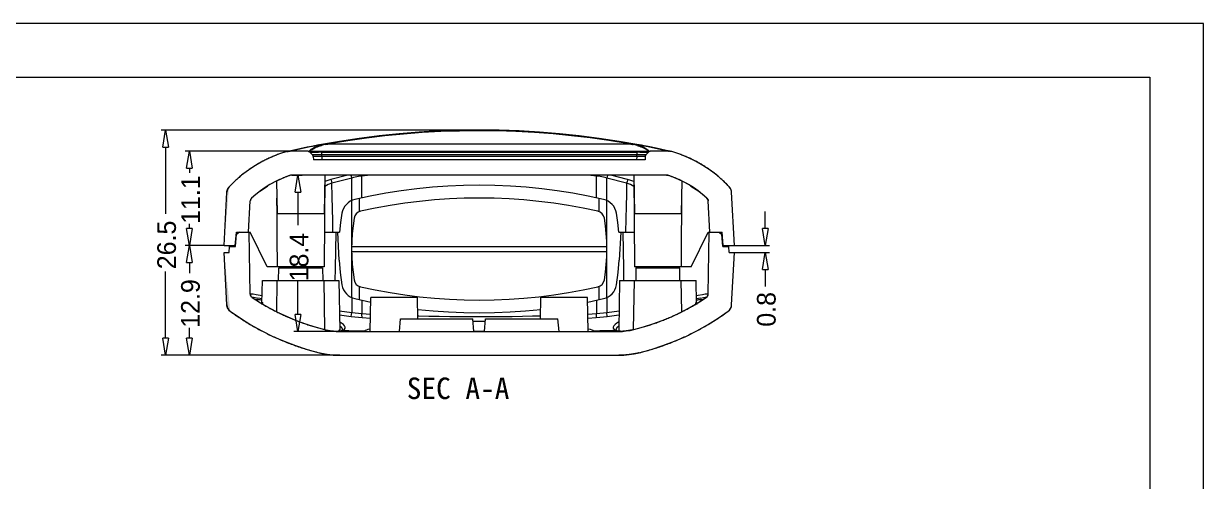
# Model space of a CAD drawing. Header units: millimetres. Extents: x 0 to 260, y 22 to 203.
# Drawn here: x 161.1 to 259.9, y 164.4 to 202.8 of the extents above; entities that cross this region are included whole.
import ezdxf

# ---------------------------------------------------------------- set-up
doc = ezdxf.new("R2010")
doc.units = ezdxf.units.MM

msp = doc.modelspace()

# ---------------------------------------------------------------- hatches: boundary and pattern name
h = msp.add_hatch(color=7)
h.dxf.hatch_style = 2
h.paths.add_polyline_path([(178.341232, 189.106281), (178.331001, 189.094992), (178.320418, 189.083703), (178.31054, 189.071709), (178.301015, 189.059714), (178.29149, 189.047367), (178.282318, 189.03502), (178.273498, 189.02232), (178.264679, 189.009267), (178.256212, 188.996214), (178.248098, 188.982456), (178.240337, 188.96905), (178.232576, 188.955292), (178.225521, 188.941181), (178.218465, 188.92707), (178.212115, 188.912959), (178.205412, 188.898495), (178.199768, 188.884031), (178.193771, 188.869214), (178.188479, 188.854398), (178.18354, 188.839581), (178.178601, 188.824764), (178.174368, 188.809595), (178.170487, 188.794425), (178.166607, 188.779256), (178.163432, 188.763734), (178.160257, 188.748564), (178.157434, 188.733395), (178.155671, 188.717873), (178.153554, 188.702703), (178.15179, 188.687534), (178.150379, 188.672011), (178.149673, 188.656842), (177.915076, 184.185384)])
h = msp.add_hatch(color=7)
h.dxf.hatch_style = 2
h.paths.add_polyline_path([(178.436658, 178.686425), (178.421489, 178.698066), (178.406319, 178.709708), (178.391503, 178.722408), (178.376686, 178.735461), (178.362575, 178.748514), (178.348464, 178.762625), (178.335058, 178.776736), (178.321653, 178.791552), (178.308953, 178.806369), (178.296253, 178.821891), (178.283905, 178.838119), (178.272264, 178.854347), (178.261327, 178.870575), (178.250744, 178.887508), (178.240161, 178.905147), (178.230283, 178.922433), (178.221111, 178.940425), (178.211939, 178.958416), (178.203825, 178.976408), (178.196064, 178.995105), (178.189008, 179.013803), (178.182305, 179.0325), (178.176308, 179.05155), (178.170311, 179.0706), (178.165372, 179.08965), (178.161139, 179.109053), (178.156905, 179.128103), (178.153378, 179.147505), (178.150555, 179.166555), (178.148439, 179.185958), (178.146675, 179.205008), (178.145616, 179.224058), (177.9149, 183.615789)])
h = msp.add_hatch(color=7)
edge = h.paths.add_edge_path()
edge.add_arc((181.088594, 179.356314), 0.127001, 0, 360)
h = msp.add_hatch(color=7)
edge = h.paths.add_edge_path()
edge.add_arc((217.449153, 179.356173), 0.127001, 0, 360)

# ---------------------------------------------------------------- linework, layer by layer
at = {"color": 7, "lineweight": 0}
for points in [[(0.128058, 22.287794), (259.869517, 22.287794), (259.869517, 202.784781), (0.128058, 202.784781)], [(4.604456, 198.308031), (255.392767, 198.308031), (255.392767, 26.763839), (4.604456, 26.763839)]]:
    msp.add_lwpolyline(points, close=True, dxfattribs=at)
at = {"color": 3, "lineweight": 0, "true_color": 0x00ff00}
for points in [[(199.268786, 193.8655), (172.663344, 193.8655)], [(172.781877, 192.442006), (173.018944, 193.865465)], [(173.018909, 193.8655), (173.256328, 192.442042)], [(172.781877, 192.442006), (173.256363, 192.442006)], [(173.018909, 192.442006), (173.018909, 186.85577)], [(183.353146, 192.086124), (174.656468, 192.086124)], [(174.77486, 190.662419), (175.011927, 192.08623)], [(175.011891, 192.086124), (175.249311, 190.662313)], [(174.77486, 190.662419), (175.249346, 190.662419)], [(175.011891, 190.662419), (175.011891, 190.270836)], [(183.596386, 190.093141), (184.457164, 190.093141)], [(183.864391, 188.669436), (184.101811, 190.093247)], [(184.101775, 190.093141), (184.338842, 188.66933)], [(183.864391, 188.669436), (184.338877, 188.669436)], [(184.101775, 188.669436), (184.101775, 185.902247)], [(223.205322, 185.608842), (223.205322, 187.0323)], [(175.011891, 185.608842), (175.011891, 186.000425)], [(175.24924, 185.608842), (174.774754, 185.608842)], [(175.011891, 184.185313), (174.774825, 185.608771)], [(175.24924, 185.608842), (175.011821, 184.185384)], [(223.442706, 185.608842), (222.967867, 185.608842)], [(223.205322, 184.185313), (222.967903, 185.608771)], [(223.442706, 185.608842), (223.205287, 184.185384)], [(177.915076, 184.185313), (174.656468, 184.185313)], [(177.915076, 184.185313), (174.656468, 184.185313)], [(174.77486, 182.761643), (175.011927, 184.185454)], [(175.011891, 184.185313), (175.249311, 182.761502)], [(220.62253, 184.185313), (223.560816, 184.185313)], [(174.77486, 182.761643), (175.249346, 182.761643)], [(175.011891, 182.761643), (175.011891, 181.888165)], [(220.62253, 183.615824), (223.560816, 183.615824)], [(222.967973, 182.192154), (223.205393, 183.615965)], [(223.205322, 183.615824), (223.442742, 182.192013)], [(173.018909, 176.426777), (173.018909, 182.013013)], [(222.967973, 182.192154), (223.442812, 182.192154)], [(223.205322, 182.192154), (223.205322, 180.768696)], [(184.101775, 178.41976), (184.101775, 181.186949)], [(184.338807, 178.41976), (183.864321, 178.41976)], [(184.101775, 176.99609), (183.864356, 178.419901)], [(184.338807, 178.41976), (184.10174, 176.995949)], [(175.011891, 176.426777), (175.011891, 177.300255)], [(187.619569, 176.99609), (183.746069, 176.99609)], [(173.256258, 176.426777), (172.781771, 176.426777)], [(173.018909, 175.003107), (172.781842, 176.426918)], [(173.256258, 176.426777), (173.018838, 175.002966)], [(175.24924, 176.426777), (174.774754, 176.426777)], [(175.011891, 175.003107), (174.774825, 176.426918)], [(175.24924, 176.426777), (175.011821, 175.002966)], [(187.593358, 175.003107), (172.66345, 175.003107)], [(187.593358, 175.003107), (174.656291, 175.003107)]]:
    msp.add_lwpolyline(points, dxfattribs=at)
at = {"color": 7, "lineweight": 0}
for points in [[(212.630949, 192.631483), (210.972421, 192.920706), (209.309205, 193.171366), (207.64197, 193.383462), (205.971387, 193.556996), (204.298125, 193.691966), (202.622853, 193.788374), (200.946243, 193.846218), (199.268962, 193.8655), (197.591681, 193.846218), (195.915071, 193.788374), (194.239799, 193.691966), (192.566537, 193.556996), (190.895954, 193.383462), (189.228719, 193.171366), (187.565503, 192.920706), (185.906974, 192.631483)], [(211.661163, 192.739821), (210.111739, 192.9908), (208.558528, 193.208086), (207.002079, 193.391681), (205.442937, 193.541586), (203.881649, 193.657802), (202.318763, 193.740331), (200.754825, 193.789172), (199.190381, 193.804328), (197.625978, 193.785799), (196.062164, 193.733587), (194.499484, 193.647691), (192.938486, 193.528114), (191.379716, 193.374857), (189.823721, 193.187919), (188.271048, 192.967304), (186.722244, 192.71301)], [(183.353146, 192.086124), (183.374312, 192.091416), (183.436754, 192.10588), (183.552112, 192.132338), (183.737321, 192.174319), (184.00649, 192.234996), (184.355034, 192.311902), (184.743443, 192.396216), (185.131498, 192.477707), (185.506501, 192.55426), (185.837407, 192.618466)], [(185.614839, 192.575497), (185.479725, 192.549039), (185.219728, 192.496475)], [(185.837407, 192.618395), (185.614804, 192.575356)], [(185.622424, 192.420981), (185.743779, 192.472134), (185.858079, 192.515525), (185.96356, 192.551156), (186.059868, 192.580436)], [(185.638616, 192.495558), (185.753269, 192.544241), (185.861925, 192.585164), (185.963878, 192.619383), (186.059127, 192.647252), (186.149086, 192.670889), (186.235869, 192.690644), (186.321594, 192.707577)], [(185.837407, 192.618572), (185.863159, 192.623511)], [(185.86323, 192.623369), (185.885102, 192.627603)], [(185.885279, 192.627532), (185.907151, 192.631413)], [(186.148486, 192.604425), (186.059939, 192.580436)], [(186.332812, 192.645277), (186.148662, 192.604355)], [(186.321453, 192.707436), (186.341209, 192.703556), (186.362375, 192.685564), (186.3846, 192.65452)], [(186.384494, 192.654555), (186.332989, 192.645383)], [(186.384494, 192.654555), (186.584519, 192.688422)], [(186.584661, 192.688492), (186.672149, 192.703662)], [(186.660437, 192.767902), (186.679487, 192.763669), (186.700301, 192.745325), (186.722173, 192.712869)], [(186.672149, 192.703838), (186.721891, 192.71301)], [(186.72175, 192.71294), (211.816244, 192.71294)], [(211.815856, 192.71294), (211.66134, 192.739751)], [(211.877522, 192.767726), (211.858472, 192.763493), (211.838011, 192.745148), (211.816139, 192.713046)], [(211.816174, 192.71294), (211.88426, 192.700593), (211.953052, 192.688598)], [(211.952946, 192.688669), (212.086649, 192.665738)], [(212.086613, 192.665773), (212.152936, 192.654484)], [(212.307099, 192.624251), (212.152936, 192.65459)], [(212.216506, 192.707436), (212.196751, 192.703556), (212.175584, 192.685564), (212.153006, 192.65452)], [(212.216506, 192.707436), (212.300114, 192.691209), (212.388662, 192.670748), (212.481795, 192.646406), (212.579867, 192.617478), (212.682878, 192.582553), (212.790476, 192.541984), (212.900189, 192.495064)], [(212.392189, 192.603755), (212.30717, 192.624216)], [(212.483488, 192.578955), (212.392119, 192.603649)], [(212.483488, 192.578955), (212.581208, 192.548969), (212.685277, 192.513338), (212.795344, 192.47171), (212.909291, 192.423733)], [(212.630949, 192.631483), (212.674694, 192.623369)], [(212.848331, 192.590138), (212.674764, 192.623299)], [(212.70468, 192.61769), (213.035586, 192.553131), (213.402122, 192.478695), (213.779594, 192.39932), (214.16518, 192.316065), (214.519722, 192.237395), (214.797005, 192.175306), (214.985388, 192.13262), (215.100394, 192.105809), (215.163188, 192.091345), (215.184355, 192.086054)], [(213.079154, 192.544665), (212.848437, 192.590173)], [(213.407484, 192.478166), (213.079048, 192.544488)], [(183.154708, 192.057867), (182.473217, 191.835032), (181.810437, 191.567941), (181.168411, 191.257847), (180.54918, 190.906003), (179.954786, 190.513661), (179.387273, 190.082074), (178.848682, 189.612494), (178.341055, 189.106175)], [(183.154708, 192.057867), (183.070041, 192.032819), (182.985728, 192.007067), (182.901061, 191.980961), (182.816747, 191.953797), (182.732786, 191.925928), (182.648472, 191.897353), (182.564864, 191.868072), (182.481255, 191.837733), (182.397647, 191.807394), (182.314391, 191.775644), (182.231489, 191.743542), (182.148233, 191.710733), (182.065683, 191.676867), (181.983486, 191.642647), (181.900936, 191.607722), (181.819444, 191.572092), (181.737247, 191.535403), (181.656108, 191.498361), (181.574969, 191.460261), (181.494183, 191.421808), (181.413397, 191.38265), (181.333316, 191.342786), (181.253236, 191.301864), (181.173861, 191.260589), (181.094486, 191.218608), (181.015816, 191.175922), (180.936794, 191.132531), (180.858477, 191.088786), (180.780866, 191.043983), (180.703255, 190.998828), (180.625997, 190.952614), (180.549091, 190.906047), (180.472539, 190.858775), (180.397044, 190.810797), (180.32155, 190.762467), (180.246055, 190.713078), (180.171619, 190.663336), (180.097183, 190.612889), (180.023452, 190.562089), (179.950075, 190.510231), (179.87705, 190.458019), (179.80473, 190.405103), (179.732764, 190.351833), (179.66115, 190.297858), (179.590241, 190.243178), (179.519333, 190.188144), (179.449483, 190.132406), (179.379986, 190.075961), (179.310841, 190.019517), (179.242403, 189.962014), (179.174316, 189.904158), (179.106936, 189.845597), (179.039908, 189.786683), (178.973586, 189.727417), (178.907969, 189.667444), (178.842353, 189.606767), (178.778147, 189.546089), (178.713589, 189.484706), (178.650089, 189.422617), (178.587294, 189.360528), (178.524853, 189.297381), (178.462764, 189.234233), (178.401733, 189.170381), (178.341055, 189.106175)], [(183.154708, 192.057867), (183.166703, 192.061394), (183.178697, 192.064569), (183.191397, 192.067392), (183.203391, 192.070214), (183.215739, 192.072683), (183.228086, 192.075153), (183.240433, 192.077269), (183.25278, 192.079033), (183.265128, 192.080444), (183.277828, 192.082208), (183.290528, 192.083267), (183.302875, 192.084325), (183.315575, 192.085031), (183.327922, 192.085736), (183.340269, 192.086089), (183.352969, 192.086089)], [(183.353146, 192.086124), (183.154884, 192.057902)], [(183.494045, 192.133679), (183.242162, 192.078998)], [(184.941351, 192.086124), (183.353146, 192.086124)], [(184.941351, 192.086124), (183.353146, 192.086124)], [(184.241969, 192.293169), (183.49408, 192.133714)], [(184.856261, 192.421686), (184.242075, 192.293275)], [(185.219693, 192.49644), (184.856332, 192.421651)], [(184.941351, 192.086124), (184.951934, 192.085771), (184.962871, 192.085066), (184.973454, 192.083655), (184.984037, 192.081891), (184.994268, 192.079421), (185.005204, 192.076246), (185.015434, 192.072719), (185.025665, 192.068838), (185.035896, 192.064252), (185.04789, 192.057549), (185.059532, 192.050494), (185.070468, 192.04238), (185.081051, 192.034266), (185.092693, 192.02333)], [(185.096362, 192.019449), (185.025806, 192.068794), (184.941492, 192.086124)], [(185.032967, 192.086124), (185.036848, 192.09706), (185.04849, 192.111171)], [(185.032967, 192.086124), (185.04214, 192.09706), (185.060484, 192.111171)], [(185.04849, 192.111277), (185.069656, 192.132797)], [(185.060555, 192.111101), (185.090541, 192.132267)], [(185.06948, 192.13262), (185.101936, 192.162606), (185.150266, 192.20247)], [(185.082921, 192.086124), (213.564787, 192.086124)], [(185.090506, 192.132126), (185.135308, 192.161407), (185.198456, 192.19986)], [(185.316177, 191.787251), (185.096397, 192.019379)], [(185.316177, 191.787251), (185.096397, 192.019379)], [(185.121867, 192.021178), (185.216412, 192.022236)], [(185.150125, 192.202576), (185.2168, 192.253729), (185.303936, 192.313348), (185.406947, 192.376848), (185.520894, 192.438937), (185.638722, 192.495734)], [(185.19835, 192.199966), (185.281605, 192.248649), (185.384264, 192.305093), (185.499975, 192.364007), (185.622389, 192.420804)], [(185.216271, 192.022377), (185.372904, 192.02273), (185.580337, 192.022377), (185.822696, 192.021319)], [(185.374386, 191.651678), (185.357585, 191.724703), (185.316177, 191.787145)], [(186.080964, 191.787251), (185.825553, 191.786545), (185.61812, 191.786193), (185.471012, 191.786193), (185.420653, 191.785046), (185.378231, 191.786545), (185.359622, 191.788706), (185.329901, 191.786898), (185.318788, 191.785487)], [(185.374386, 191.651678), (185.373327, 191.665437), (185.371211, 191.679548), (185.368036, 191.693306), (185.364155, 191.706712), (185.359216, 191.720117), (185.353219, 191.73317), (185.346869, 191.74587), (185.339461, 191.758217), (185.331347, 191.769506), (185.322527, 191.780442)], [(186.085445, 191.651678), (185.848025, 191.651678), (185.655056, 191.651678), (185.518884, 191.651678), (185.432453, 191.651678), (185.387297, 191.651678), (185.374245, 191.651678)], [(185.374386, 191.651678), (185.38885, 191.374395)], [(185.374386, 191.651678), (185.38885, 191.374395)], [(186.080964, 192.019449), (185.822731, 192.021213)], [(212.456642, 191.787251), (186.080859, 191.787251)], [(186.081317, 192.086124), (186.080964, 191.787321)], [(186.080964, 192.019449), (212.457101, 192.019449)], [(186.085445, 191.651678), (186.084034, 191.701067), (186.082623, 191.747281), (186.081211, 191.787145)], [(186.085445, 191.651678), (186.099909, 191.374395)], [(212.452479, 191.651678), (186.085515, 191.651678)], [(212.452479, 191.651678), (212.438015, 191.374395)], [(213.163221, 191.651678), (213.122651, 191.651678), (213.018582, 191.651678), (212.882057, 191.651678), (212.734243, 191.651678), (212.588546, 191.651678), (212.452373, 191.651678)], [(212.452479, 191.651678), (212.45389, 191.701067), (212.455301, 191.747281), (212.456712, 191.787145)], [(212.456642, 192.086124), (212.455231, 192.055432), (212.456642, 192.019449)], [(212.456959, 192.019449), (212.456607, 191.787321)], [(213.221429, 191.787251), (213.178743, 191.786545), (213.112024, 191.791793), (213.067265, 191.786193), (212.99768, 191.784076), (212.920157, 191.786193), (212.760348, 191.786545), (212.603362, 191.786898), (212.456607, 191.787251)], [(212.712935, 192.021178), (212.456818, 192.019414)], [(212.712935, 192.021178), (212.955293, 192.022236), (213.163432, 192.022589), (213.320418, 192.022236)], [(212.900366, 192.495064), (213.011138, 192.442147), (213.118735, 192.383939), (213.219277, 192.323261), (213.307471, 192.263289), (213.37838, 192.209667), (213.430944, 192.166628), (213.466574, 192.134172), (213.489152, 192.111242), (213.501146, 192.096425)], [(212.909326, 192.423732), (213.024332, 192.370816), (213.136515, 192.314019), (213.240232, 192.257574), (213.328074, 192.206774)], [(213.163221, 191.651678), (213.148757, 191.374395)], [(213.163221, 191.651678), (213.148757, 191.374395)], [(213.221429, 191.787251), (213.180286, 191.724677), (213.163221, 191.651784)], [(213.163221, 191.651678), (213.164632, 191.665437), (213.166748, 191.679548), (213.169923, 191.693306), (213.173451, 191.706712), (213.17839, 191.720117), (213.184387, 191.73317), (213.190737, 191.74587), (213.198498, 191.758217), (213.206612, 191.769506), (213.215079, 191.780442)], [(213.221429, 191.787251), (213.441562, 192.019379)], [(213.221429, 191.787251), (213.441562, 192.019379)], [(213.320313, 192.022377), (213.415562, 192.021319), (213.442374, 192.020613)], [(213.327897, 192.20688), (213.395983, 192.165252), (213.445019, 192.133502), (213.477475, 192.110924), (213.496525, 192.096461), (213.504639, 192.08623)], [(214.075469, 192.339524), (213.407307, 192.478166)], [(213.596608, 192.086124), (213.512294, 192.068794), (213.441739, 192.019449)], [(213.596608, 192.086124), (213.586025, 192.085771), (213.575089, 192.085066), (213.564505, 192.083655), (213.553922, 192.081891), (213.543339, 192.079421), (213.532755, 192.076246), (213.522172, 192.072719), (213.509825, 192.06778), (213.497477, 192.061782), (213.485483, 192.05508), (213.473841, 192.047319), (213.462905, 192.039205), (213.450911, 192.028621)], [(215.184814, 192.086124), (213.596608, 192.086124)], [(215.184814, 192.086124), (213.596608, 192.086124)], [(214.898499, 192.165005), (214.075469, 192.33963)], [(215.07764, 192.126447), (214.898429, 192.164899)], [(215.383251, 192.057867), (215.18499, 192.086089)], [(215.383251, 192.057867), (215.371257, 192.061394), (215.358909, 192.064569), (215.346562, 192.067392), (215.334215, 192.070214), (215.322221, 192.072683), (215.309873, 192.075153), (215.297526, 192.077269), (215.285179, 192.079033), (215.272479, 192.080444), (215.259779, 192.082208), (215.247432, 192.083267), (215.234732, 192.084325), (215.222384, 192.085031), (215.210037, 192.085736), (215.197337, 192.086089), (215.18499, 192.086089)], [(220.196728, 189.106281), (219.689101, 189.6126), (219.15051, 190.08218), (218.582997, 190.513767), (217.988603, 190.906109), (217.369372, 191.257953), (216.727345, 191.568047), (216.064566, 191.835138), (215.383075, 192.057973)], [(220.196728, 189.106281), (220.13605, 189.170486), (220.074666, 189.234339), (220.01293, 189.297486), (219.950841, 189.360281), (219.887694, 189.422722), (219.823841, 189.484459), (219.759989, 189.546195), (219.695078, 189.606873), (219.630166, 189.667197), (219.564197, 189.72717), (219.497875, 189.786789), (219.430847, 189.845703), (219.363466, 189.904264), (219.29538, 189.96212), (219.226941, 190.01927), (219.15815, 190.076067), (219.0883, 190.132511), (219.018097, 190.187897), (218.947894, 190.243284), (218.876986, 190.297611), (218.805372, 190.351939), (218.733405, 190.405209), (218.660733, 190.458125), (218.587708, 190.510336), (218.51433, 190.561842), (218.4406, 190.612995), (218.366516, 190.663442), (218.291728, 190.713184), (218.216586, 190.76222), (218.141091, 190.810903), (218.064891, 190.858881), (217.988339, 190.906153), (217.911786, 190.95272), (217.83488, 190.998581), (217.757269, 191.044089), (217.678953, 191.088892), (217.600989, 191.132636), (217.522319, 191.176028), (217.443297, 191.218714), (217.364275, 191.260695), (217.284194, 191.30197), (217.204466, 191.342539), (217.124033, 191.382756), (217.0436, 191.421914), (216.962814, 191.460367), (216.881675, 191.498114), (216.800183, 191.535509), (216.718691, 191.571845), (216.636494, 191.607475), (216.55465, 191.642753), (216.471747, 191.676972), (216.389197, 191.710486), (216.306647, 191.743648), (216.223391, 191.77575), (216.140136, 191.807147), (216.05688, 191.837839), (215.972919, 191.868178), (215.889311, 191.897459), (215.80535, 191.926034), (215.721036, 191.95355), (215.636722, 191.980714), (215.552408, 192.007173), (215.467741, 192.032925), (215.383075, 192.057973)], [(213.148757, 191.37436), (185.389026, 191.37436)], [(213.148757, 191.37436), (185.389026, 191.37436)], [(183.488189, 190.076243), (183.036915, 189.918211), (182.595997, 189.736044), (182.166366, 189.53028), (181.74895, 189.301455), (181.344681, 189.050108), (180.954489, 188.776775), (180.579304, 188.481995), (180.220056, 188.166304)], [(183.488189, 190.076243), (183.432097, 190.057899), (183.375653, 190.039554), (183.319208, 190.020504), (183.263469, 190.001102), (183.207378, 189.981346), (183.151639, 189.961238), (183.096253, 189.940424), (183.040161, 189.91961), (182.984775, 189.898443), (182.929389, 189.876571), (182.874356, 189.854346), (182.819322, 189.831768), (182.763936, 189.808838), (182.709256, 189.785554), (182.654575, 189.761918), (182.599542, 189.737929), (182.545214, 189.713588), (182.491239, 189.688541), (182.437264, 189.663493), (182.382936, 189.637741), (182.329314, 189.611635), (182.275339, 189.585177), (182.222069, 189.558718), (182.1688, 189.531554), (182.115178, 189.504038), (182.062614, 189.476168), (182.01005, 189.447946), (181.957133, 189.419371), (181.904922, 189.390443), (181.852358, 189.361163), (181.8005, 189.331529), (181.748642, 189.301543), (181.697136, 189.271204), (181.645631, 189.240513), (181.594831, 189.209116), (181.543678, 189.178071), (181.493231, 189.145968), (181.442431, 189.113866), (181.392336, 189.08141), (181.342242, 189.048602), (181.2925, 189.015441), (181.243111, 188.981927), (181.193722, 188.94806), (181.144333, 188.914193), (181.096003, 188.879621), (181.047319, 188.844696), (180.998989, 188.809771), (180.951011, 188.774141), (180.903033, 188.73851), (180.855761, 188.702174), (180.808136, 188.665838), (180.761569, 188.629149), (180.715003, 188.59246), (180.668436, 188.555066), (180.622222, 188.517671), (180.576361, 188.479571), (180.530853, 188.441471), (180.485344, 188.403018), (180.440542, 188.364213), (180.395739, 188.325407), (180.351289, 188.285896), (180.307192, 188.246385), (180.263447, 188.206521), (180.220056, 188.166304)], [(182.316508, 189.604967), (182.364133, 186.88999)], [(183.596386, 190.093141), (183.488083, 190.076208)], [(183.596386, 190.093141), (183.582627, 190.092789), (183.569222, 190.092083), (183.555464, 190.090672), (183.541705, 190.088908), (183.5283, 190.086439), (183.514894, 190.083616), (183.501136, 190.080089), (183.488083, 190.076208)], [(214.941221, 190.093141), (183.596209, 190.093141)], [(214.941221, 190.093141), (183.596209, 190.093141)], [(186.334541, 190.093141), (186.278802, 186.889919)], [(186.345901, 190.093141), (186.278873, 182.405761)], [(186.85062, 189.731579), (186.591725, 189.650661), (186.339445, 189.549899)], [(188.261025, 190.093812), (186.85062, 189.731509)], [(186.85062, 189.731579), (186.871434, 189.656085), (186.900361, 189.549899), (186.93317, 189.427132)], [(188.595212, 189.849054), (186.933276, 189.427132)], [(188.536968, 190.093141), (188.595176, 189.849019)], [(189.452673, 190.014754), (189.306623, 189.99394), (189.161984, 189.970657), (189.018404, 189.943846), (188.875882, 189.914918), (188.735123, 189.883168), (188.595071, 189.848949)], [(188.595212, 179.838279), (188.595212, 189.848702)], [(189.445441, 190.092965), (189.45285, 190.014648)], [(189.449922, 188.185072), (189.452744, 190.014931)], [(190.150997, 190.095364), (189.45285, 190.014578)], [(209.084898, 190.014754), (208.384634, 190.09554)], [(209.942748, 189.849054), (209.803047, 189.883274), (209.662289, 189.915024), (209.52012, 189.943952), (209.376539, 189.97041), (209.231195, 189.994046), (209.084792, 190.01486)], [(209.088002, 188.185072), (209.084827, 190.014931)], [(209.084898, 190.014754), (209.092306, 190.093071)], [(211.604296, 189.427203), (209.942712, 189.849125)], [(210.000603, 190.093141), (209.942747, 189.849019)], [(209.942748, 179.838279), (209.942748, 189.849054)], [(211.687339, 189.731579), (210.277287, 190.093882)], [(211.687339, 189.731579), (211.666526, 189.656438), (211.637598, 189.550252), (211.604437, 189.427132)], [(212.198232, 189.550181), (211.946261, 189.650635), (211.68741, 189.731509)], [(212.192059, 190.093141), (212.258734, 182.405761)], [(212.203065, 190.093141), (212.258804, 186.889919)], [(215.049735, 190.076243), (214.941079, 190.093177)], [(214.941221, 190.093141), (214.954979, 190.092789), (214.968737, 190.092083), (214.982496, 190.090672), (214.995901, 190.088908), (215.009659, 190.086439), (215.023065, 190.083616), (215.036471, 190.080089), (215.049876, 190.076208)], [(218.317763, 188.166304), (217.95863, 188.481995), (217.583527, 188.776775), (217.193385, 189.050108), (216.789132, 189.301455), (216.3717, 189.53028), (215.942019, 189.736044), (215.501019, 189.918211), (215.049629, 190.076243)], [(218.317763, 188.166304), (218.274371, 188.206521), (218.230274, 188.246385), (218.186176, 188.285896), (218.142079, 188.325407), (218.097276, 188.364213), (218.052121, 188.403018), (218.006965, 188.441471), (217.961457, 188.479571), (217.915596, 188.517671), (217.869382, 188.555066), (217.823168, 188.59246), (217.776249, 188.629149), (217.729329, 188.666191), (217.682057, 188.702527), (217.634432, 188.73851), (217.586807, 188.774141), (217.538829, 188.809771), (217.490499, 188.844696), (217.442168, 188.879621), (217.393132, 188.914193), (217.344096, 188.94806), (217.29506, 188.982279), (217.245318, 189.015441), (217.195224, 189.048602), (217.145482, 189.08141), (217.095035, 189.114218), (217.04494, 189.145968), (216.99414, 189.178071), (216.94334, 189.209468), (216.891835, 189.240513), (216.840682, 189.271204), (216.788824, 189.301543), (216.737318, 189.331529), (216.685107, 189.361163), (216.633249, 189.390443), (216.580685, 189.419371), (216.528121, 189.447946), (216.475204, 189.476168), (216.422288, 189.504038), (216.369371, 189.531554), (216.315749, 189.558718), (216.262479, 189.585177), (216.208504, 189.611635), (216.154882, 189.637741), (216.100907, 189.663493), (216.046932, 189.688541), (215.992251, 189.713588), (215.937924, 189.737929), (215.883596, 189.761918), (215.828563, 189.785554), (215.773529, 189.808838), (215.718849, 189.831768), (215.663815, 189.854346), (215.608076, 189.876571), (215.553043, 189.898443), (215.497304, 189.91961), (215.441918, 189.940424), (215.385826, 189.961238), (215.330088, 189.981346), (215.274349, 190.001102), (215.218257, 190.020504), (215.162165, 190.039554), (215.106074, 190.057899), (215.049629, 190.076243)], [(216.221416, 189.604967), (216.173791, 186.88999)], [(177.915076, 184.185313), (178.149673, 188.656771)], [(177.915076, 184.185313), (178.149673, 188.656771)], [(178.341232, 189.106281), (178.263973, 189.007977), (178.2055, 188.898495), (178.167004, 188.780546), (178.149673, 188.656842)], [(178.149673, 188.656701), (178.150379, 188.67187), (178.15179, 188.687392), (178.153554, 188.702562), (178.155671, 188.718084), (178.157434, 188.733254), (178.160257, 188.748776), (178.163432, 188.763945), (178.166607, 188.779115), (178.170487, 188.794284), (178.174368, 188.809454), (178.178601, 188.824623), (178.18354, 188.839792), (178.188479, 188.854609), (178.193771, 188.869426), (178.199768, 188.88389), (178.205412, 188.898706), (178.212115, 188.91317), (178.218465, 188.927281), (178.225521, 188.941392), (178.232576, 188.955151), (178.240337, 188.968909), (178.248098, 188.982667), (178.256212, 188.996073), (178.264679, 189.009126), (178.273498, 189.022179), (178.282318, 189.034879), (178.29149, 189.047226), (178.301015, 189.059926), (178.31054, 189.07192), (178.320418, 189.083562), (178.331001, 189.095204), (178.341232, 189.10614)], [(181.552039, 189.143323), (180.902928, 188.718931)], [(181.552039, 189.143323), (181.587316, 189.182128)], [(186.933276, 189.427026), (186.624066, 189.299982), (186.334964, 189.132457)], [(187.025633, 185.32408), (187.004113, 186.281519), (186.982241, 187.27106), (186.958958, 188.311402), (186.933205, 189.426885)], [(209.674707, 188.053627), (208.387848, 188.33144), (207.095447, 188.572211), (205.798295, 188.77594), (204.497186, 188.942627), (203.19291, 189.072273), (201.886258, 189.164877), (200.578024, 189.22044), (199.268997, 189.238961), (197.959971, 189.22044), (196.651736, 189.164877), (195.345085, 189.072273), (194.040809, 188.942627), (192.739699, 188.77594), (191.442548, 188.572211), (190.150147, 188.33144), (188.863288, 188.053627)], [(211.604296, 189.427203), (211.582423, 188.470469), (211.560198, 187.483397), (211.537268, 186.442703), (211.512221, 185.324044)], [(212.202712, 189.132633), (211.913479, 189.300159), (211.604401, 189.427203)], [(216.950749, 189.182093), (216.986026, 189.143287)], [(217.634961, 188.719072), (216.98585, 189.143464)], [(217.840631, 188.564555), (217.634961, 188.719072)], [(220.388286, 188.656701), (220.370757, 188.780553), (220.332194, 188.898486), (220.273787, 189.007886), (220.196728, 189.10614)], [(220.388286, 188.656701), (220.387228, 188.67187), (220.385816, 188.687392), (220.384405, 188.702562), (220.382289, 188.718084), (220.380172, 188.733254), (220.37735, 188.748776), (220.374528, 188.763945), (220.371, 188.779115), (220.367119, 188.794284), (220.363591, 188.809454), (220.359005, 188.824623), (220.354066, 188.839792), (220.34948, 188.854609), (220.343836, 188.869426), (220.338191, 188.88389), (220.332194, 188.898706), (220.325844, 188.91317), (220.319494, 188.927281), (220.312439, 188.941392), (220.30503, 188.955151), (220.297269, 188.968909), (220.289861, 188.982667), (220.281394, 188.996073), (220.27328, 189.009126), (220.264108, 189.022179), (220.255289, 189.034879), (220.246469, 189.047226), (220.236591, 189.059926), (220.227066, 189.07192), (220.217189, 189.083562), (220.206958, 189.095204), (220.196728, 189.10614)], [(220.62253, 184.185313), (220.388286, 188.656771)], [(220.62253, 184.185313), (220.388286, 188.656771)], [(179.970748, 185.32408), (180.10692, 187.924405)], [(179.970748, 185.32408), (180.10692, 187.924405)], [(180.220197, 188.166304), (180.139896, 188.056414), (180.106955, 187.924299)], [(180.220197, 188.166304), (180.208202, 188.154663), (180.196561, 188.142316), (180.185272, 188.129263), (180.177511, 188.119032), (180.170102, 188.108802), (180.163047, 188.097866), (180.155991, 188.086929), (180.149641, 188.075641), (180.143644, 188.063999), (180.138352, 188.052357), (180.133061, 188.040363), (180.128122, 188.028368), (180.124241, 188.016021), (180.120361, 188.003674), (180.116833, 187.991327), (180.114011, 187.978627), (180.111541, 187.966279), (180.109777, 187.953579), (180.108366, 187.940879), (180.107308, 187.928532)], [(182.351327, 186.889884), (182.342155, 188.149653)], [(188.863252, 188.053627), (188.660157, 187.990486), (188.471779, 187.899535), (188.300434, 187.783225), (188.148436, 187.644008), (188.018101, 187.484336), (187.911744, 187.306659), (187.83168, 187.11343), (187.780224, 186.907099)], [(189.249085, 187.040449), (189.249085, 188.141116)], [(209.198245, 187.067119), (207.969669, 187.325894), (206.736051, 187.550166), (205.49811, 187.739934), (204.256567, 187.895199), (203.012143, 188.015961), (201.765558, 188.102219), (200.517532, 188.153974), (199.268786, 188.171226), (198.020039, 188.153974), (196.772013, 188.102219), (195.525428, 188.015961), (194.281004, 187.895199), (193.039461, 187.739934), (191.80152, 187.550166), (190.567902, 187.325894), (189.339326, 187.067119)], [(209.288521, 188.140975), (209.288521, 187.040308)], [(210.757523, 186.906923), (210.706184, 187.113253), (210.626207, 187.306482), (210.519913, 187.484159), (210.38962, 187.643832), (210.237648, 187.783049), (210.066316, 187.899359), (209.877943, 187.99031), (209.674848, 188.053451)], [(216.195945, 188.149583), (216.186773, 186.889813)], [(218.317763, 188.166304), (218.329757, 188.154663), (218.341046, 188.142316), (218.352335, 188.129263), (218.360096, 188.119032), (218.367857, 188.108802), (218.374913, 188.097866), (218.381968, 188.086929), (218.387965, 188.075641), (218.394315, 188.063999), (218.399607, 188.052357), (218.404899, 188.040363), (218.409485, 188.028368), (218.413718, 188.016021), (218.417599, 188.003674), (218.420774, 187.991327), (218.423949, 187.978627), (218.426418, 187.966279), (218.427829, 187.953579), (218.429593, 187.940879), (218.430651, 187.928532)], [(218.430757, 187.924264), (218.397728, 188.056379), (218.317868, 188.166269)], [(218.567176, 185.32408), (218.430651, 187.924405)], [(218.567176, 185.32408), (218.430651, 187.924405)], [(182.384735, 182.405761), (182.366038, 184.898489), (182.351221, 186.889919)], [(182.364062, 186.89006), (186.278838, 186.89006)], [(187.780083, 186.906923), (187.663049, 186.117847), (187.581469, 185.324009)], [(189.339361, 187.067119), (189.14002, 186.989277), (188.976, 186.858981), (188.85696, 186.686616), (188.792556, 186.482567)], [(209.745333, 186.482496), (209.680874, 186.686545), (209.561712, 186.85891), (209.397571, 186.989206), (209.198175, 187.067049)], [(210.956278, 185.32408), (210.874698, 186.117653), (210.757664, 186.906994)], [(212.258875, 186.89006), (216.174002, 186.89006)], [(216.186632, 186.889884), (216.171815, 184.898453), (216.153118, 182.405726)], [(188.792626, 186.482496), (188.704884, 185.839548), (188.64221, 185.194416), (188.604607, 184.54783), (188.592072, 183.900516), (188.604607, 183.253201), (188.64221, 182.606615), (188.704884, 181.961484), (188.792626, 181.318535)], [(209.745333, 181.318464), (209.833076, 181.961427), (209.895749, 182.606594), (209.933353, 183.253224), (209.945887, 183.900577), (209.933353, 184.547914), (209.895749, 185.194495), (209.833076, 185.839578), (209.745333, 186.482426)], [(178.846621, 184.185313), (178.946104, 185.32408)], [(178.846621, 184.185313), (178.946104, 185.32408)], [(178.876254, 184.113981), (178.963391, 185.111284)], [(178.876254, 184.113981), (178.963391, 185.111284)], [(178.946175, 185.32408), (180.103286, 185.32408)], [(178.946175, 185.32408), (179.970642, 185.32408)], [(179.195624, 185.32408), (178.963496, 185.111355)], [(179.195624, 185.32408), (178.963496, 185.111355)], [(179.195624, 185.32408), (180.020771, 185.32408)], [(180.111647, 180.12664), (180.02063, 185.324115)], [(180.111647, 180.12664), (180.02063, 185.324115)], [(181.526568, 182.405761), (180.103463, 185.323939)], [(186.304202, 185.32408), (187.581258, 185.32408)], [(187.254374, 185.32408), (187.20816, 182.26338), (187.192638, 181.267135)], [(187.548943, 182.969182), (187.425118, 185.323974)], [(210.956278, 185.32408), (212.233686, 185.32408)], [(211.112347, 185.32408), (210.988875, 182.969288)], [(211.283232, 185.32408), (211.329799, 182.26338), (211.345321, 181.267135)], [(217.011038, 182.405761), (218.434497, 185.323939)], [(218.426277, 180.12664), (218.516941, 185.324115)], [(218.426277, 180.12664), (218.516941, 185.324115)], [(218.434567, 185.32408), (219.591326, 185.32408)], [(218.516906, 185.32408), (219.342406, 185.32408)], [(218.567176, 185.32408), (219.59129, 185.32408)], [(219.342335, 185.32408), (219.574463, 185.111355)], [(219.342335, 185.32408), (219.574463, 185.111355)], [(219.661705, 184.113981), (219.574569, 185.111284)], [(219.661705, 184.113981), (219.574569, 185.111284)], [(219.690985, 184.185313), (219.591502, 185.32408)], [(219.690985, 184.185313), (219.591502, 185.32408)], [(177.915076, 184.185313), (178.882393, 184.185313)], [(177.915076, 184.185313), (178.846762, 184.185313)], [(178.342255, 183.615824), (178.36836, 184.113946)], [(178.342255, 183.615824), (178.36836, 184.113946)], [(178.368431, 184.113981), (178.876078, 184.113981)], [(178.368431, 184.113981), (178.876078, 184.113981)], [(188.59313, 184.105374), (209.937597, 184.105374)], [(188.600362, 183.695587), (209.944476, 183.695587)], [(219.655496, 184.185313), (220.62246, 184.185313)], [(219.661705, 184.113981), (220.169352, 184.113981)], [(219.661705, 184.113981), (220.169352, 184.113981)], [(219.690985, 184.185313), (220.622671, 184.185313)], [(220.195352, 183.615824), (220.169599, 184.113946)], [(220.195352, 183.615824), (220.169599, 184.113946)], [(177.915076, 183.615824), (178.34229, 183.615824)], [(177.915076, 183.615824), (178.34229, 183.615824)], [(178.145546, 179.224199), (177.915182, 183.61593)], [(178.145546, 179.224199), (177.915182, 183.61593)], [(187.548943, 182.969182), (187.634051, 181.928223), (187.780013, 180.894143)], [(210.757523, 180.894037), (210.903794, 181.92825), (210.988945, 182.969076)], [(220.195352, 183.615824), (220.622566, 183.615824)], [(220.195352, 183.615824), (220.622566, 183.615824)], [(220.392413, 179.224199), (220.622424, 183.61593)], [(220.392413, 179.224199), (220.622424, 183.61593)], [(186.278732, 182.405761), (181.526462, 182.405761)], [(182.470531, 181.266959), (182.489581, 182.334464)], [(182.489792, 182.334606), (186.15339, 182.334606)], [(183.057553, 182.405584), (183.057906, 182.334676)], [(183.755524, 182.335311), (183.829254, 182.35295), (183.955196, 182.379408), (184.100188, 182.405867)], [(185.061578, 182.334606), (185.061578, 182.405867)], [(185.738876, 182.334606), (185.739229, 182.405867)], [(186.103013, 182.334958), (186.103719, 182.405867)], [(186.153319, 182.334606), (186.172016, 181.2671)], [(217.011038, 182.405761), (212.258769, 182.405761)], [(212.384287, 182.334606), (212.36559, 181.2671)], [(212.384287, 182.334606), (216.048237, 182.334606)], [(212.433888, 182.405761), (212.434593, 182.334852)], [(212.798378, 182.405761), (212.799083, 182.3345)], [(213.650689, 182.335311), (213.724419, 182.35295), (213.850361, 182.379408), (213.995353, 182.405867)], [(214.956743, 182.334606), (214.956743, 182.405867)], [(215.480053, 182.405584), (215.479701, 182.334676)], [(216.067076, 181.266959), (216.048378, 182.334464)], [(181.08489, 179.35769), (181.118404, 181.266924)], [(181.118298, 181.266959), (187.524037, 181.266959)], [(182.318237, 178.652487), (182.364098, 181.266924)], [(186.350381, 177.15611), (186.278767, 181.267029)], [(187.524461, 181.266959), (187.596427, 177.145809)], [(187.780083, 180.894037), (187.831539, 180.687707), (187.911603, 180.494478), (188.01796, 180.316801), (188.148295, 180.157129), (188.300293, 180.017912), (188.471638, 179.901602), (188.660016, 179.810651), (188.863111, 179.74751)], [(188.792626, 181.318464), (188.85703, 181.114416), (188.976071, 180.942051), (189.14009, 180.811754), (189.339432, 180.733912)], [(189.249085, 179.660162), (189.249085, 180.760829)], [(189.339361, 180.734017), (190.567937, 180.475243), (191.801556, 180.250971), (193.039496, 180.061203), (194.281039, 179.905938), (195.525463, 179.785176), (196.772049, 179.698918), (198.020074, 179.647163), (199.268821, 179.629911), (200.517567, 179.647163), (201.765593, 179.698918), (203.012178, 179.785176), (204.256603, 179.905938), (205.498145, 180.061203), (206.736086, 180.250971), (207.969705, 180.475243), (209.198281, 180.734017)], [(209.198245, 180.734017), (209.397642, 180.81186), (209.561783, 180.942156), (209.680944, 181.114521), (209.745404, 181.31857)], [(209.288521, 180.760723), (209.288521, 179.660056)], [(209.674707, 179.74751), (209.877802, 179.810651), (210.066175, 179.901602), (210.237507, 180.017912), (210.389479, 180.157129), (210.519772, 180.316801), (210.626066, 180.494478), (210.706042, 180.687707), (210.757382, 180.894037)], [(211.013463, 181.266959), (210.941497, 177.145809)], [(211.013816, 181.266959), (217.419555, 181.266959)], [(212.187226, 177.15611), (212.258839, 181.267029)], [(216.21937, 178.652487), (216.173861, 181.266924)], [(217.452716, 179.35769), (217.419555, 181.266924)], [(180.111329, 180.141809), (180.133202, 180.155215), (180.173903, 180.158478), (180.210107, 180.154862)], [(180.111647, 180.12664), (180.123443, 180.041202), (180.15495, 179.962246), (180.204317, 179.893079), (180.269691, 179.837009)], [(180.269797, 179.836904), (180.257097, 179.845723), (180.24475, 179.855248), (180.232403, 179.865479), (180.220408, 179.876415), (180.209119, 179.887704), (180.198536, 179.899698), (180.188306, 179.912398), (180.178075, 179.925098), (180.168903, 179.938856), (180.160083, 179.952968), (180.152322, 179.967079), (180.144914, 179.981895), (180.138564, 179.996712), (180.134331, 180.006943), (180.13045, 180.017173), (180.127628, 180.027404), (180.124453, 180.037987), (180.121631, 180.048217), (180.119161, 180.058801), (180.117044, 180.069384), (180.115633, 180.079615), (180.114222, 180.090198), (180.113164, 180.100781), (180.112106, 180.111012), (180.111753, 180.121595)], [(180.210178, 180.154897), (180.358697, 180.136553)], [(180.269797, 179.836904), (180.972421, 179.389322), (181.692644, 178.972929), (182.429411, 178.588186), (183.181669, 178.235557), (183.948363, 177.915505), (184.72844, 177.628493), (185.520844, 177.374983), (186.324522, 177.15544)], [(180.269797, 179.836904), (180.355875, 179.779754), (180.442306, 179.722956), (180.529442, 179.666512), (180.616578, 179.61042), (180.704067, 179.555034), (180.791908, 179.500001), (180.880103, 179.445673), (180.96865, 179.391345), (181.05755, 179.337723), (181.146803, 179.284454), (181.236408, 179.23189), (181.326367, 179.179326), (181.416325, 179.12782), (181.506989, 179.076315), (181.597653, 179.025515), (181.688317, 178.975068), (181.779686, 178.925326), (181.871408, 178.875584), (181.963483, 178.826901), (182.055558, 178.778217), (182.147986, 178.73024), (182.240767, 178.682968), (182.333547, 178.635695), (182.426681, 178.589481), (182.520167, 178.543268), (182.614358, 178.497759), (182.707844, 178.452956), (182.802389, 178.408506), (182.896581, 178.364409), (182.991478, 178.321018), (183.086375, 178.277979), (183.181625, 178.235293), (183.276875, 178.193312), (183.372831, 178.152037), (183.468433, 178.111115), (183.564742, 178.070898), (183.660697, 178.030681), (183.757711, 177.991523), (183.854019, 177.952718), (183.951386, 177.914265), (184.048047, 177.876517), (184.145414, 177.839123), (184.243133, 177.802434), (184.3405, 177.766451), (184.438219, 177.73082), (184.536292, 177.695542), (184.634364, 177.66097), (184.732789, 177.627104), (184.831567, 177.59359), (184.929992, 177.560429), (185.028769, 177.527973), (185.1279, 177.496223), (185.226678, 177.464826), (185.325808, 177.433781), (185.425292, 177.403795), (185.524775, 177.373809), (185.624611, 177.344881), (185.724094, 177.315954), (185.823931, 177.287731), (185.923767, 177.260215), (186.023956, 177.233404), (186.124144, 177.206945), (186.224333, 177.18084), (186.324522, 177.15544)], [(180.273925, 179.849498), (180.297208, 179.861845), (180.371644, 179.859728)], [(180.358662, 180.136447), (180.596787, 180.096936), (180.947095, 180.032378), (181.09632, 180.004508)], [(180.37175, 179.859658), (180.513214, 179.839549)], [(180.513355, 179.839479), (180.739133, 179.797498)], [(181.091452, 179.726484), (180.739027, 179.797745)], [(188.595212, 179.838279), (188.595212, 178.581332)], [(188.863252, 179.74751), (190.183347, 179.462818)], [(190.148245, 176.99609), (190.197987, 179.843359)], [(194.103907, 179.843289), (190.197952, 179.843289)], [(194.135269, 178.063878), (194.103872, 179.843289)], [(204.40269, 178.063878), (204.433734, 179.843289)], [(208.339725, 179.843289), (204.43377, 179.843289)], [(208.389679, 176.99609), (208.339584, 179.843359)], [(208.354224, 179.462959), (209.674672, 179.747651)], [(209.942748, 179.838279), (209.942748, 178.581332)], [(212.213049, 177.155581), (213.016742, 177.375009), (213.809186, 177.628435), (214.589319, 177.915398), (215.356078, 178.235434), (216.108401, 178.588079), (216.845225, 178.972871), (217.565488, 179.389348), (218.268127, 179.837045)], [(212.213049, 177.155581), (212.313591, 177.180981), (212.413779, 177.207086), (212.513968, 177.233192), (212.614157, 177.260356), (212.713993, 177.287872), (212.813829, 177.316095), (212.913313, 177.34467), (213.013149, 177.37395), (213.112632, 177.403584), (213.211763, 177.433922), (213.310893, 177.464614), (213.410377, 177.496011), (213.509154, 177.528114), (213.607932, 177.560217), (213.706357, 177.593378), (213.805135, 177.626892), (213.903207, 177.661111), (214.001279, 177.695684), (214.099704, 177.730609), (214.197071, 177.766239), (214.294791, 177.802575), (214.39251, 177.839264), (214.489524, 177.876659), (214.586891, 177.914406), (214.683552, 177.952506), (214.780213, 177.991664), (214.876874, 178.030823), (214.973182, 178.070686), (215.069138, 178.110903), (215.165093, 178.152178), (215.260696, 178.193453), (215.355946, 178.235434), (215.451549, 178.277767), (215.546093, 178.320806), (215.640991, 178.364197), (215.735535, 178.408295), (215.829727, 178.452745), (215.923918, 178.4979), (216.017404, 178.543409), (216.110891, 178.58927), (216.204024, 178.635836), (216.297157, 178.682756), (216.389938, 178.730381), (216.482366, 178.778359), (216.574441, 178.826689), (216.666163, 178.875725), (216.757885, 178.925114), (216.849254, 178.975209), (216.939918, 179.025303), (217.030935, 179.076103), (217.121246, 179.127609), (217.211557, 179.179467), (217.301516, 179.231678), (217.390768, 179.284595), (217.480021, 179.337864), (217.568921, 179.391134), (217.657468, 179.445461), (217.745663, 179.500142), (217.833857, 179.555175), (217.921346, 179.610561), (218.008482, 179.666653), (218.095266, 179.722745), (218.182049, 179.779542), (218.268127, 179.837045)], [(217.441321, 180.004508), (217.586313, 180.031672), (217.940502, 180.096583), (218.179685, 180.1368)], [(217.798262, 179.797639), (217.446542, 179.726378)], [(217.798262, 179.797639), (218.025451, 179.83962)], [(218.025274, 179.839479), (218.166033, 179.859587), (218.240469, 179.861704), (218.264105, 179.849357)], [(218.179615, 180.136624), (218.327781, 180.154968), (218.404334, 180.155321), (218.426559, 180.141915)], [(218.268162, 179.836904), (218.333486, 179.893172), (218.382771, 179.962404), (218.414262, 180.041294), (218.426206, 180.126534)], [(218.268162, 179.836904), (218.280862, 179.845723), (218.293209, 179.855248), (218.305204, 179.865479), (218.317198, 179.876415), (218.328487, 179.887704), (218.339423, 179.899698), (218.349654, 179.912398), (218.359531, 179.925098), (218.368704, 179.938856), (218.377523, 179.952968), (218.385284, 179.967079), (218.393045, 179.981895), (218.399395, 179.996712), (218.403276, 180.006943), (218.407156, 180.017173), (218.410331, 180.027404), (218.413506, 180.037987), (218.416329, 180.048217), (218.418798, 180.058801), (218.420915, 180.069384), (218.422326, 180.079615), (218.423737, 180.090198), (218.424795, 180.100781), (218.425501, 180.111012), (218.426206, 180.121595)], [(178.145546, 179.224199), (178.171326, 179.067715), (178.230345, 178.922442), (178.319724, 178.793639), (178.436588, 178.686566)], [(178.436658, 178.686425), (178.421489, 178.698066), (178.406319, 178.709708), (178.391503, 178.722408), (178.376686, 178.735461), (178.362575, 178.748514), (178.348464, 178.762625), (178.335058, 178.776736), (178.321653, 178.791552), (178.308953, 178.806369), (178.296253, 178.821891), (178.283905, 178.838119), (178.272264, 178.854347), (178.261327, 178.870575), (178.250744, 178.887508), (178.240161, 178.905147), (178.230283, 178.922433), (178.221111, 178.940425), (178.211939, 178.958416), (178.203825, 178.976408), (178.196064, 178.995105), (178.189008, 179.013803), (178.182305, 179.0325), (178.176308, 179.05155), (178.170311, 179.0706), (178.165372, 179.08965), (178.161139, 179.109053), (178.156905, 179.128103), (178.153378, 179.147505), (178.150555, 179.166555), (178.148439, 179.185958), (178.146675, 179.205008), (178.145616, 179.224058)], [(180.585004, 179.655364), (180.586768, 179.667711), (180.599115, 179.677236), (180.622046, 179.683234), (180.656618, 179.685703), (180.701421, 179.684645), (180.711651, 179.684292)], [(180.592942, 179.640195), (180.585181, 179.654659)], [(180.711793, 179.684292), (180.757301, 179.680764), (180.823976, 179.673709), (180.901234, 179.663478), (180.988723, 179.650425), (181.086795, 179.634903)], [(187.568558, 178.726218), (188.595141, 178.581579)], [(189.454402, 179.615042), (189.456166, 178.493914)], [(194.119077, 178.849549), (195.403833, 178.723839), (196.690876, 178.634046), (197.979449, 178.58017), (199.268794, 178.562212), (200.558157, 178.58017), (201.846779, 178.634046), (203.133904, 178.723839), (204.418777, 178.849549)], [(209.083204, 179.615042), (209.081441, 178.493914)], [(209.942748, 178.581509), (210.968978, 178.726147)], [(217.447883, 179.634339), (217.54913, 179.650566), (217.636972, 179.663619), (217.713878, 179.67385), (217.780553, 179.680905), (217.826061, 179.684433)], [(217.826167, 179.684292), (217.8812, 179.685703), (217.915419, 179.683234), (217.938703, 179.677236), (217.95105, 179.667711), (217.952814, 179.655364)], [(217.95292, 179.655364), (217.945159, 179.640195)], [(220.100948, 178.686425), (220.217966, 178.793647), (220.307367, 178.922433), (220.366408, 179.067623), (220.392343, 179.224058)], [(220.100948, 178.686425), (220.116471, 178.698066), (220.13164, 178.709708), (220.146457, 178.722408), (220.160921, 178.735461), (220.175384, 178.748514), (220.189143, 178.762625), (220.202901, 178.776736), (220.215954, 178.791552), (220.229007, 178.806369), (220.241354, 178.821891), (220.253701, 178.838119), (220.265343, 178.854347), (220.276632, 178.870575), (220.287215, 178.887508), (220.297798, 178.905147), (220.307323, 178.922433), (220.316496, 178.940425), (220.325668, 178.958416), (220.333782, 178.976408), (220.341896, 178.995105), (220.348951, 179.013803), (220.355654, 179.0325), (220.361651, 179.05155), (220.367296, 179.0706), (220.372587, 179.08965), (220.376821, 179.109053), (220.380701, 179.128103), (220.384229, 179.147505), (220.387051, 179.166555), (220.389168, 179.185958), (220.390932, 179.205008), (220.392343, 179.224058)], [(178.436658, 178.686425), (179.287483, 178.096812), (180.164316, 177.550067), (181.065515, 177.046953), (181.989439, 176.588235), (182.934447, 176.174678), (183.898898, 175.807047), (184.881151, 175.486107), (185.879564, 175.212622)], [(178.436658, 178.686425), (178.540728, 178.611283), (178.64515, 178.536494), (178.750278, 178.462058), (178.855405, 178.38868), (178.961239, 178.315655), (179.067778, 178.243336), (179.175022, 178.171722), (179.281914, 178.100461), (179.390216, 178.029905), (179.498519, 177.959702), (179.607175, 177.890558), (179.716536, 177.822119), (179.82625, 177.754033), (179.936669, 177.686652), (180.047089, 177.619978), (180.158214, 177.554008), (180.269691, 177.488391), (180.381522, 177.42348), (180.493705, 177.359627), (180.606594, 177.296128), (180.719836, 177.233333), (180.83343, 177.171244), (180.947025, 177.109861), (181.061325, 177.049183), (181.17633, 176.988858), (181.291336, 176.929944), (181.407047, 176.87103), (181.522758, 176.813175), (181.638822, 176.755672), (181.755239, 176.699228), (181.872361, 176.643489), (181.989483, 176.588102), (182.106958, 176.533775), (182.224786, 176.480153), (182.342966, 176.427236), (182.4615, 176.374672), (182.580386, 176.323166), (182.699625, 176.272366), (182.819216, 176.222272), (182.938808, 176.172883), (183.058753, 176.1242), (183.178697, 176.076575), (183.299347, 176.029302), (183.42035, 175.982736), (183.541352, 175.937228), (183.662355, 175.892425), (183.784064, 175.847975), (183.905772, 175.804583), (184.027833, 175.761897), (184.149894, 175.719916), (184.272308, 175.678994), (184.395075, 175.638425), (184.517841, 175.598914), (184.640961, 175.559755), (184.76408, 175.521655), (184.8872, 175.484261), (185.011025, 175.447572), (185.134497, 175.411589), (185.258322, 175.376664), (185.382147, 175.342444), (185.506325, 175.308578), (185.630855, 175.276122), (185.755033, 175.244019), (185.879564, 175.212622)], [(187.574767, 178.386176), (188.551256, 178.247181)], [(187.994713, 177.196256), (188.049394, 177.276689), (188.058213, 177.319728), (188.053627, 177.366295), (188.005297, 177.466837), (187.904402, 177.577256), (187.752002, 177.696495), (187.586197, 177.802681)], [(188.551114, 178.247358), (188.595212, 178.581438)], [(188.551114, 178.247358), (189.483153, 178.158105)], [(188.595212, 178.581509), (189.455989, 178.49402)], [(189.483012, 178.157928), (189.463257, 178.230601), (189.454084, 178.349487), (189.456201, 178.494126)], [(189.456131, 178.49402), (190.173681, 178.45345)], [(189.483012, 178.157928), (190.167754, 178.118064)], [(192.591514, 176.99609), (192.685, 178.063948)], [(192.684894, 178.063878), (198.735033, 178.063878)], [(204.406465, 178.287468), (203.733717, 178.268418), (202.894459, 178.24831), (202.021334, 178.232435), (201.143976, 178.220793), (200.27967, 178.213385), (199.431945, 178.210563), (198.582104, 178.211621), (197.709684, 178.217618), (196.818215, 178.227849), (195.923923, 178.243018), (195.05997, 178.261716), (194.20519, 178.285352), (194.131106, 178.287468)], [(198.828519, 176.99609), (198.735033, 178.063948)], [(198.752037, 177.868368), (199.785676, 177.868368)], [(199.70944, 176.99609), (199.802926, 178.063948)], [(199.802785, 178.063878), (205.852924, 178.063878)], [(205.946446, 176.99609), (205.852959, 178.063948)], [(208.364208, 178.453521), (209.081405, 178.49409)], [(208.370064, 178.11817), (209.054806, 178.158034)], [(209.054947, 178.157928), (209.074703, 178.230601), (209.083875, 178.349487), (209.081405, 178.494126)], [(209.054947, 178.157928), (209.986633, 178.247181)], [(209.081476, 178.49402), (209.942606, 178.581509)], [(209.986492, 178.247358), (209.942748, 178.581438)], [(209.986492, 178.247358), (210.963334, 178.386352)], [(210.952503, 177.803104), (210.784934, 177.69586), (210.632534, 177.576268), (210.531992, 177.466202), (210.501301, 177.414696), (210.484014, 177.36566), (210.479781, 177.319093), (210.488601, 177.275702), (210.537284, 177.201971)], [(212.658149, 175.212551), (213.656561, 175.486036), (214.638814, 175.806976), (215.603265, 176.174607), (216.548273, 176.588164), (217.472198, 177.046882), (218.373397, 177.549996), (219.250229, 178.096742), (220.101054, 178.686354)], [(212.658149, 175.212551), (212.783032, 175.243949), (212.90721, 175.276051), (213.031387, 175.308507), (213.155565, 175.342374), (213.27939, 175.376593), (213.403215, 175.411518), (213.52704, 175.447854), (213.650513, 175.48419), (213.773632, 175.521585), (213.897104, 175.559685), (214.019871, 175.598843), (214.142638, 175.638354), (214.265404, 175.678924), (214.387818, 175.719846), (214.509879, 175.761826), (214.63194, 175.804512), (214.753649, 175.847904), (214.875004, 175.892354), (214.99636, 175.937157), (215.117715, 175.983018), (215.238013, 176.029232), (215.358663, 176.076504), (215.47896, 176.124129), (215.598904, 176.173165), (215.718849, 176.222201), (215.83844, 176.272296), (215.957326, 176.323096), (216.07586, 176.374601), (216.194393, 176.427165), (216.312574, 176.480082), (216.430401, 176.533704), (216.548229, 176.588032), (216.665351, 176.643418), (216.782121, 176.699157), (216.89889, 176.755954), (217.015307, 176.813104), (217.131018, 176.87096), (217.246376, 176.929874), (217.361382, 176.98914), (217.476035, 177.049112), (217.590335, 177.10979), (217.704635, 177.171174), (217.817876, 177.233262), (217.931118, 177.296057), (218.044007, 177.359557), (218.15619, 177.423762), (218.268021, 177.488321), (218.379851, 177.553937), (218.490624, 177.619907), (218.601396, 177.686582), (218.711463, 177.753962), (218.821176, 177.822049), (218.930538, 177.890487), (219.039193, 177.959985), (219.147849, 178.029835), (219.255446, 178.10039), (219.363043, 178.171651), (219.469935, 178.243265), (219.576121, 178.315585), (219.682307, 178.38861), (219.787788, 178.461987), (219.892563, 178.536424), (219.997338, 178.611212), (220.101054, 178.686354)], [(186.324557, 177.155581), (186.644136, 177.086017), (186.967186, 177.036166), (187.292684, 177.006157), (187.619605, 176.996125)], [(186.324557, 177.155581), (186.364069, 177.146056), (186.403932, 177.136531), (186.443796, 177.127359), (186.483307, 177.118539), (186.523171, 177.110073), (186.563741, 177.101606), (186.603605, 177.093845), (186.643821, 177.086084), (186.684038, 177.078675), (186.724255, 177.07162), (186.764471, 177.064917), (186.805041, 177.058567), (186.84561, 177.05257), (186.88618, 177.046572), (186.926749, 177.041281), (186.966966, 177.036342), (187.007888, 177.031403), (187.048457, 177.026817), (187.08938, 177.022584), (187.129949, 177.018703), (187.170519, 177.015175), (187.211441, 177.011647), (187.252363, 177.008825), (187.292932, 177.006003), (187.333855, 177.003886), (187.374777, 177.00177), (187.415699, 177.000006), (187.456269, 176.998595), (187.497191, 176.997536), (187.53776, 176.996831), (187.579035, 176.996125), (187.619605, 176.996125)], [(186.757239, 177.074477), (187.060628, 177.042727), (187.30722, 177.033202)], [(187.307079, 177.033132), (187.459832, 177.035954)], [(187.307079, 177.033132), (187.564254, 177.005262)], [(187.459691, 177.035883), (187.597274, 177.046819)], [(187.557198, 177.039834), (187.590007, 177.124854)], [(187.589936, 177.124748), (187.5917, 177.142034)], [(187.740466, 177.315283), (187.596886, 177.444047)], [(187.597168, 177.046714), (187.610574, 177.048477)], [(187.610609, 177.048442), (187.719264, 177.067139)], [(187.619569, 176.99609), (210.918425, 176.99609)], [(187.619569, 176.99609), (210.918425, 176.99609)], [(187.719123, 177.067245), (187.772746, 177.081004), (187.848593, 177.106404)], [(187.719123, 177.067245), (187.893043, 177.068304)], [(187.817654, 177.197103), (187.784978, 177.259633), (187.740396, 177.315283)], [(187.826967, 177.097549), (187.817795, 177.197032)], [(187.848663, 177.106333), (187.90158, 177.13138)], [(187.893113, 177.068445), (187.992597, 177.070209)], [(187.901721, 177.13131), (187.983566, 177.186343)], [(187.901721, 177.13131), (188.006849, 177.102382)], [(187.983707, 177.186414), (187.994643, 177.196291)], [(187.992667, 177.070314), (188.112259, 177.074548)], [(188.006778, 177.102523), (188.112259, 177.074654)], [(188.111871, 177.074618), (188.193363, 177.030874), (188.27556, 177.004768), (188.357757, 176.995949)], [(188.112188, 177.074618), (188.358427, 177.072149)], [(188.358533, 177.072043), (189.661694, 177.059343)], [(189.661447, 177.007626), (189.662506, 177.024559)], [(189.6618, 177.059484), (189.691786, 177.059131)], [(189.663176, 177.026394), (189.673054, 177.040152), (189.691751, 177.059202)], [(189.691786, 177.059131), (189.755639, 177.100759), (189.851594, 177.141329), (189.978594, 177.179076), (190.135581, 177.214001), (190.152161, 177.217176)], [(189.691786, 177.059131), (189.727769, 176.995984)], [(198.825767, 177.025194), (199.711945, 177.025194)], [(208.385904, 177.217246), (208.397193, 177.21513), (208.55559, 177.180205), (208.684354, 177.142105), (208.781368, 177.101182), (208.845926, 177.059202)], [(208.84582, 177.059131), (208.809837, 176.995984)], [(208.84582, 177.059131), (208.875806, 177.059484)], [(208.84582, 177.059131), (208.86487, 177.040081), (208.875454, 177.024559), (208.877923, 177.012212)], [(208.875806, 177.059484), (209.373223, 177.06407), (209.89992, 177.069009)], [(209.900026, 177.069115), (210.179073, 177.071937)], [(210.179073, 177.072043), (210.425312, 177.074512)], [(210.425383, 177.074795), (210.343891, 177.03105), (210.261694, 177.004945), (210.179849, 176.996125)], [(210.425383, 177.074618), (210.530863, 177.102488)], [(210.425383, 177.074618), (210.519222, 177.071091)], [(210.519116, 177.07102), (210.676808, 177.068198)], [(210.530828, 177.102523), (210.635956, 177.131451)], [(210.537354, 177.202112), (210.553935, 177.18659)], [(210.5539, 177.186414), (210.635744, 177.13138)], [(210.636238, 177.13131), (210.750891, 177.085096)], [(210.676878, 177.068092), (210.748845, 177.067386)], [(210.795729, 177.313555), (210.751808, 177.258521), (210.719529, 177.19608), (210.710709, 177.097655)], [(210.74888, 177.067386), (210.81873, 177.067386)], [(210.750961, 177.084955), (210.76472, 177.080721), (210.818695, 177.067316)], [(210.946294, 177.448069), (210.795658, 177.313661)], [(210.818836, 177.067245), (210.943719, 177.046431)], [(212.213049, 177.155581), (212.173538, 177.146056), (212.133674, 177.136531), (212.094163, 177.127359), (212.054299, 177.118539), (212.014435, 177.110073), (211.974218, 177.101606), (211.934354, 177.093845), (211.894138, 177.086084), (211.853568, 177.078675), (211.813352, 177.07162), (211.773135, 177.064917), (211.732918, 177.058567), (211.691996, 177.05257), (211.651779, 177.046572), (211.61121, 177.041281), (211.570641, 177.036342), (211.529718, 177.031403), (211.489149, 177.026817), (211.448579, 177.022584), (211.40801, 177.018703), (211.367088, 177.015175), (211.326166, 177.011647), (211.285596, 177.008825), (211.244674, 177.006003), (211.204104, 177.003886), (211.162829, 177.00177), (211.12226, 177.000006), (211.081338, 176.998595), (211.040768, 176.997536), (210.999846, 176.996831), (210.958924, 176.996125), (210.918354, 176.996125)], [(210.91839, 176.99609), (211.245255, 177.006122), (211.570632, 177.03613), (211.893561, 177.085982), (212.213084, 177.155546)], [(210.943896, 177.046396), (211.083948, 177.035813)], [(210.946294, 177.142175), (210.947706, 177.124889)], [(210.94767, 177.124748), (210.980479, 177.039729)], [(210.981078, 177.005403), (211.240723, 177.033273)], [(211.084089, 177.035707), (211.240723, 177.033237)], [(211.240864, 177.033308), (211.489219, 177.043891), (211.791903, 177.075994)], [(185.879422, 175.212551), (186.302629, 175.121171), (186.730102, 175.055653), (187.160684, 175.016197), (187.593217, 175.003001)], [(185.879422, 175.212551), (185.931986, 175.199851), (185.98455, 175.187504), (186.037114, 175.17551), (186.090031, 175.163868), (186.142947, 175.152579), (186.195511, 175.141643), (186.248781, 175.131412), (186.30205, 175.121182), (186.35532, 175.111657), (186.408589, 175.102485), (186.461859, 175.093665), (186.515481, 175.085199), (186.569103, 175.077085), (186.622372, 175.069676), (186.676347, 175.062621), (186.72997, 175.055565), (186.783592, 175.049215), (186.837567, 175.043571), (186.891542, 175.037926), (186.945164, 175.032635), (186.999492, 175.028049), (187.053114, 175.023462), (187.107089, 175.019935), (187.161417, 175.016407), (187.215392, 175.013232), (187.269014, 175.01041), (187.323342, 175.008293), (187.377317, 175.006529), (187.431292, 175.005118), (187.48562, 175.00406), (187.539242, 175.003354), (187.593217, 175.003001)], [(187.593358, 175.003107), (210.944425, 175.003107)], [(187.593358, 175.003107), (210.944425, 175.003107)], [(210.944566, 175.003107), (211.377143, 175.016303), (211.807769, 175.055759), (212.235154, 175.121277), (212.658007, 175.212657)], [(212.658149, 175.212551), (212.605938, 175.199851), (212.553021, 175.187504), (212.50081, 175.17551), (212.44754, 175.163868), (212.394976, 175.152579), (212.34206, 175.141643), (212.28879, 175.131412), (212.235874, 175.121182), (212.182251, 175.111657), (212.128982, 175.102485), (212.075713, 175.093665), (212.02209, 175.085199), (211.968821, 175.077085), (211.915199, 175.069676), (211.861224, 175.062621), (211.807601, 175.055565), (211.753979, 175.049215), (211.700004, 175.043571), (211.646382, 175.037926), (211.592407, 175.032635), (211.538432, 175.028049), (211.484457, 175.023462), (211.430482, 175.019935), (211.376507, 175.016407), (211.322532, 175.013232), (211.268557, 175.01041), (211.214229, 175.008293), (211.160607, 175.006529), (211.106632, 175.005118), (211.052304, 175.00406), (210.998329, 175.003354), (210.944707, 175.003001)]]:
    msp.add_lwpolyline(points, dxfattribs=at)

# ---------------------------------------------------------------- texts
at = {"color": 7, "char_height": 1.562485, "attachment_point": 7, "rotation": 90}
for s, insert in [('{\\fAdobeSongStd-Light|b0|i0|c0;11.1}', (175.901735, 186.006562)), ('{\\fAdobeSongStd-Light|b0|i0|c0;26.5}', (173.908747, 182.210075)), ('{\\fAdobeSongStd-Light|b0|i0|c0;18.4}', (184.99131, 181.193083)), ('{\\fAdobeSongStd-Light|b0|i0|c0;12.9}', (175.901735, 177.306326)), ('{\\fAdobeSongStd-Light|b0|i0|c0;0.8}', (224.095021, 177.394168))]:
    msp.add_mtext(s, dxfattribs=dict(at, insert=insert))
at = {"color": 6, "true_color": 0xff00ff, "insert": (193.20235, 173.136368), "char_height": 1.804198, "attachment_point": 1}
msp.add_mtext('{\\fSimSun|b0|i0|c0;SEC A-A}', dxfattribs=at)

doc.saveas('drawing.dxf')
